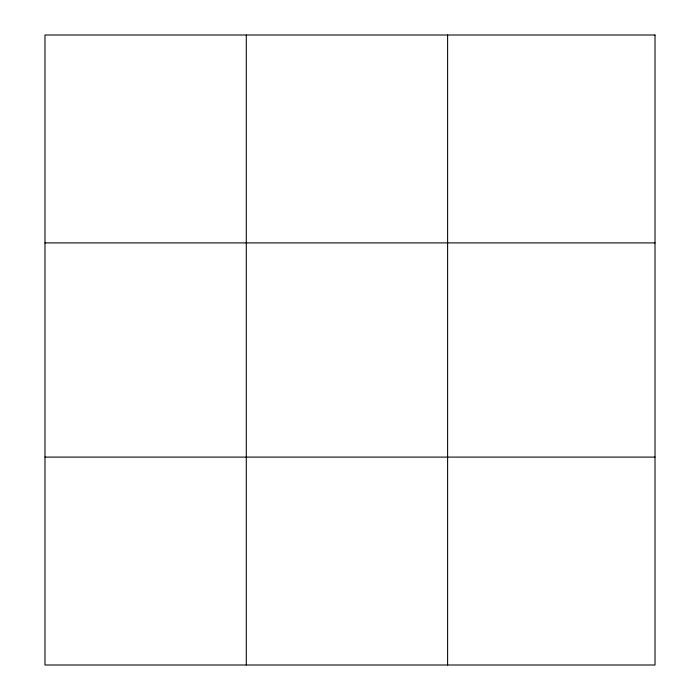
<?xml version="1.0" encoding="UTF-8"?>
<svg xmlns="http://www.w3.org/2000/svg" width="700" height="700" viewBox="0 0 700 700"><rect width="100%" height="100%" fill="white"/><g stroke="black" fill="none" stroke-linecap="round" stroke-linejoin="round"><path stroke-width="1.05" d="M246.295 35L246.295 665M447.606 35L447.606 665M44.984 242.9L655.016 242.9M44.984 457.1L655.016 457.1M655.016 35L655.016 665L44.984 665L44.984 35L655.016 35"/></g></svg>
